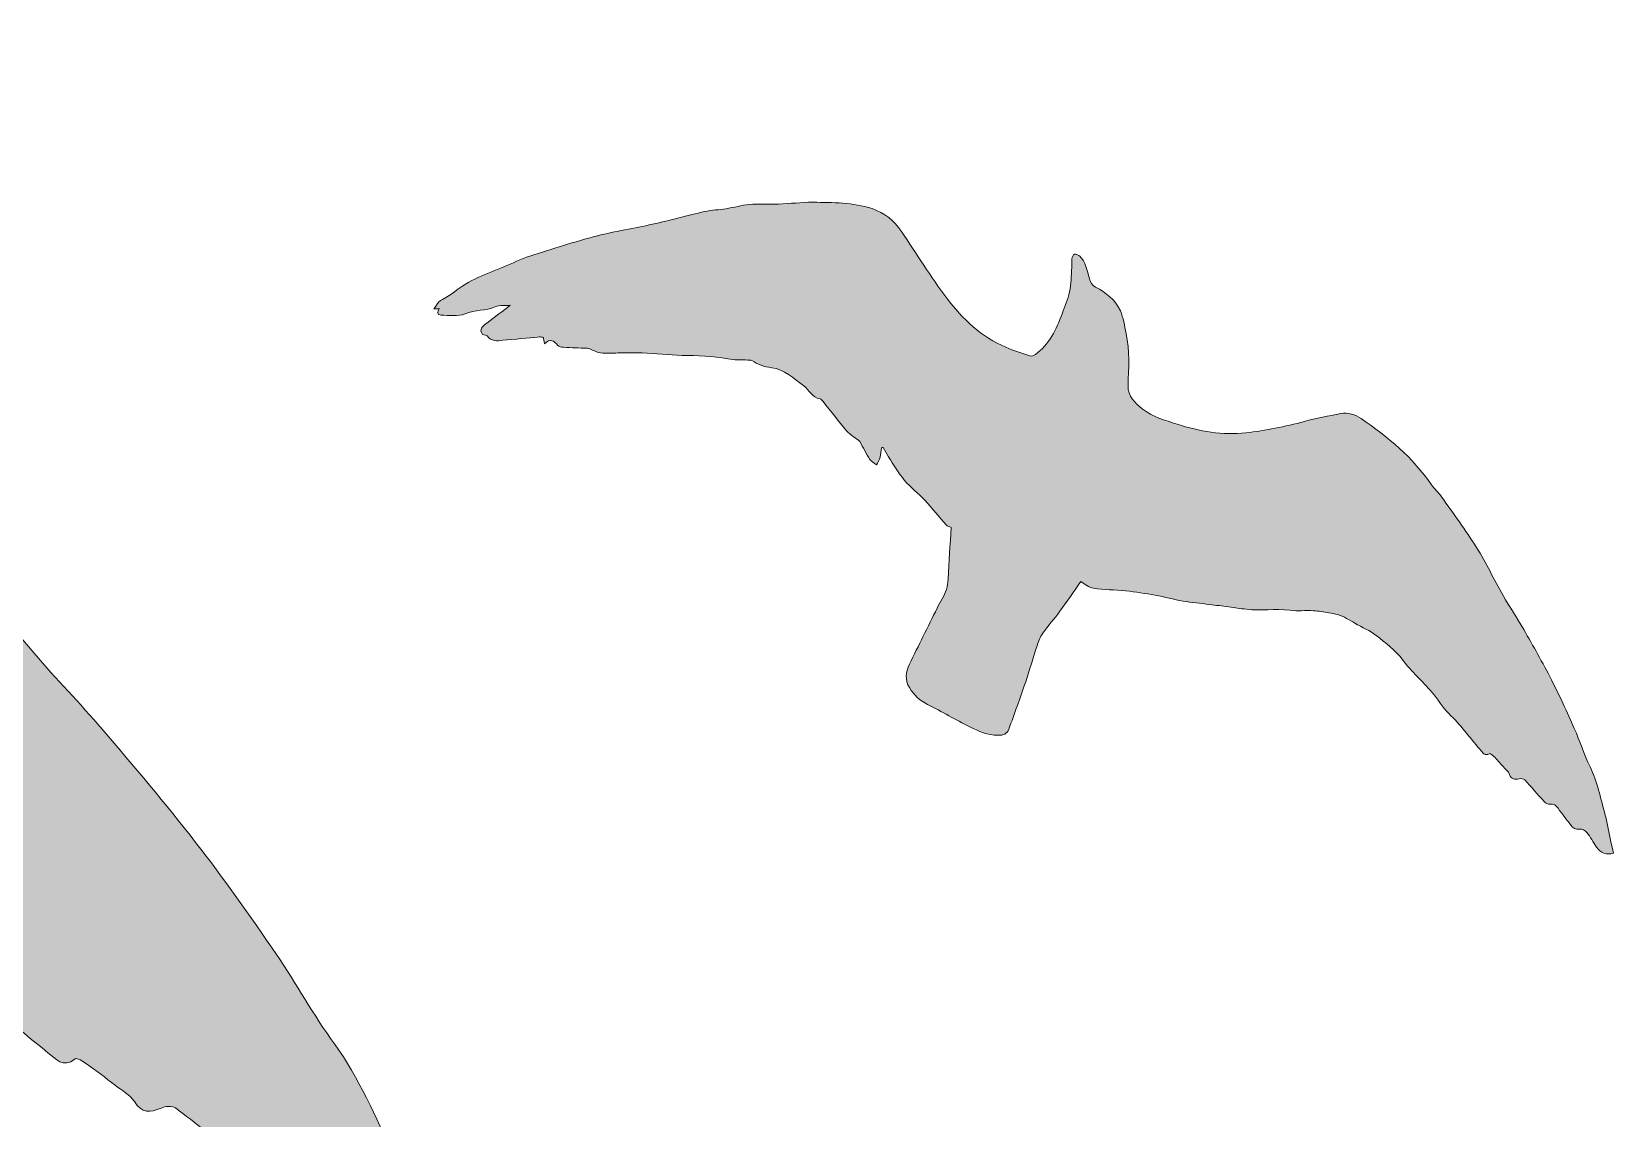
# Model space of a CAD drawing. Header units: inches. Extents: x 1281 to 1465, y 44 to 214.
# Drawn here: x 1353.85 to 1371.71, y 189.66 to 201.94 of the extents above; entities that cross this region are included whole.
import ezdxf

# ---------------------------------------------------------------- set-up
doc = ezdxf.new("R2010")
doc.units = ezdxf.units.IN
doc.header["$MEASUREMENT"] = 0
doc.layers.add('Layer 1', color=7, linetype='Continuous')

# ---------------------------------------------------------------- blocks, each defined once
blk = doc.blocks.new('block 4')
at = {"layer": 'Layer 1', "true_color": 0xfcbc38}
h = blk.add_hatch(color=40, dxfattribs=at)
h.dxf.hatch_style = 2
edge = h.paths.add_edge_path()
edge.add_spline(control_points=[(1354.345, 190.337), (1354.362, 190.351), (1354.433, 190.308), (1354.472, 190.281), (1354.582, 190.204), (1354.689, 190.122), (1354.796, 190.039), (1354.872, 189.981), (1354.966, 189.932), (1355.014, 189.855), (1355.1, 189.718), (1355.191, 189.728), (1355.315, 189.781), (1355.362, 189.801), (1355.441, 189.808), (1355.477, 189.782), (1355.705, 189.615), (1355.922, 189.433), (1356.148, 189.265), (1356.194, 189.231), (1356.277, 189.205), (1356.323, 189.225), (1356.437, 189.273), (1356.505, 189.22), (1356.578, 189.153), (1356.728, 189.015), (1356.879, 188.88), (1357.028, 188.743), (1357.109, 188.67), (1357.189, 188.641), (1357.304, 188.675), (1357.371, 188.695), (1357.476, 188.671), (1357.529, 188.625), (1357.657, 188.515), (1357.761, 188.378), (1357.88, 188.258), (1358.018, 188.116), (1358.218, 188.075), (1358.395, 188.171), (1358.245, 188.53), (1358.107, 188.899), (1357.939, 189.253), (1357.736, 189.68), (1357.555, 190.119), (1357.272, 190.506), (1357.036, 190.829), (1356.845, 191.186), (1356.618, 191.516), (1356.324, 191.945), (1356.024, 192.37), (1355.706, 192.781), (1355.367, 193.218), (1355.009, 193.639), (1354.65, 194.06), (1354.401, 194.351), (1354.131, 194.624), (1353.883, 194.916), (1353.539, 195.321), (1353.225, 195.753), (1352.866, 196.142), (1352.464, 196.578), (1352.028, 196.981), (1351.603, 197.394), (1351.493, 197.5), (1351.356, 197.576), (1351.248, 197.683), (1350.571, 198.356), (1349.758, 198.81), (1348.895, 199.183), (1348.702, 199.266), (1348.495, 199.301), (1348.289, 199.215), (1347.955, 199.076), (1347.615, 198.951), (1347.291, 198.792), (1346.772, 198.538), (1346.239, 198.325), (1345.689, 198.152), (1345.031, 197.946), (1344.362, 197.938), (1343.684, 198.022), (1343.315, 198.068), (1342.943, 198.094), (1342.608, 198.273), (1342.368, 198.401), (1342.124, 198.552), (1342.081, 198.849), (1342.007, 199.353), (1341.943, 199.858), (1341.747, 200.333), (1341.661, 200.541), (1341.587, 200.762), (1341.461, 200.944), (1341.261, 201.232), (1340.956, 201.39), (1340.626, 201.487), (1340.51, 201.522), (1340.46, 201.591), (1340.409, 201.695), (1340.303, 201.911), (1340.219, 202.148), (1340.003, 202.285), (1339.963, 202.311), (1339.889, 202.326), (1339.854, 202.305), (1339.821, 202.286), (1339.803, 202.213), (1339.805, 202.165), (1339.808, 202.081), (1339.837, 201.998), (1339.847, 201.913), (1339.874, 201.677), (1339.92, 201.439), (1339.915, 201.203), (1339.911, 200.983), (1339.851, 200.764), (1339.817, 200.544), (1339.742, 200.062), (1339.613, 199.603), (1339.276, 199.234), (1339.24, 199.194), (1339.169, 199.159), (1339.12, 199.165), (1338.877, 199.195), (1338.635, 199.229), (1338.396, 199.281), (1337.646, 199.447), (1337.01, 199.847), (1336.452, 200.356), (1335.878, 200.881), (1335.351, 201.459), (1334.802, 202.013), (1334.536, 202.282), (1334.225, 202.456), (1333.844, 202.502), (1333.261, 202.571), (1332.693, 202.467), (1332.127, 202.362), (1331.798, 202.301), (1331.477, 202.195), (1331.15, 202.12), (1330.877, 202.057), (1330.596, 202.026), (1330.326, 201.952), (1330.106, 201.891), (1329.9, 201.782), (1329.684, 201.704), (1329.489, 201.633), (1329.283, 201.592), (1329.094, 201.509), (1328.618, 201.301), (1328.151, 201.069), (1327.674, 200.862), (1327.173, 200.645), (1326.655, 200.467), (1326.163, 200.233), (1325.546, 199.939), (1324.943, 199.611), (1324.342, 199.284), (1324.103, 199.154), (1323.886, 198.984), (1323.656, 198.836), (1323.203, 198.543), (1322.734, 198.272), (1322.377, 197.849), (1322.278, 197.733), (1322.153, 197.64), (1322.04, 197.536), (1322.025, 197.518), (1322.011, 197.5), (1321.997, 197.483), (1321.963, 197.412), (1321.929, 197.342), (1321.888, 197.258), (1321.945, 197.271), (1321.989, 197.282), (1322.042, 197.295), (1322.021, 197.205), (1321.995, 197.099), (1322.121, 197.12), (1322.356, 197.159), (1322.625, 197.165), (1322.81, 197.291), (1323.066, 197.466), (1323.375, 197.479), (1323.626, 197.655), (1323.748, 197.74), (1323.926, 197.745), (1324.05, 197.779), (1323.874, 197.584), (1323.676, 197.36), (1323.472, 197.141), (1323.366, 197.028), (1323.274, 196.922), (1323.412, 196.796), (1323.471, 196.79), (1323.531, 196.802), (1323.558, 196.778), (1323.705, 196.644), (1323.858, 196.688), (1324.019, 196.737), (1324.362, 196.84), (1324.707, 196.938), (1325.052, 197.035), (1325.087, 197.046), (1325.127, 197.04), (1325.162, 197.042), (1325.181, 196.989), (1325.196, 196.945), (1325.223, 196.867), (1325.363, 197.062), (1325.485, 197.008), (1325.616, 196.89), (1325.652, 196.858), (1325.73, 196.862), (1325.786, 196.87), (1326.015, 196.9), (1326.242, 196.942), (1326.471, 196.972), (1326.523, 196.979), (1326.578, 196.958), (1326.631, 196.949), (1326.712, 196.935), (1326.796, 196.901), (1326.874, 196.91), (1327.041, 196.929), (1327.205, 196.97), (1327.37, 197.003), (1327.601, 197.048), (1327.83, 197.104), (1328.063, 197.138), (1328.444, 197.194), (1328.829, 197.222), (1329.208, 197.287), (1329.648, 197.362), (1330.086, 197.438), (1330.535, 197.436), (1330.727, 197.435), (1330.92, 197.483), (1331.112, 197.51), (1331.149, 197.515), (1331.192, 197.535), (1331.222, 197.523), (1331.417, 197.44), (1331.601, 197.403), (1331.829, 197.424), (1332.192, 197.457), (1332.513, 197.235), (1332.839, 197.083), (1333.022, 196.998), (1333.14, 196.788), (1333.376, 196.801), (1333.407, 196.803), (1333.442, 196.762), (1333.472, 196.737), (1333.747, 196.502), (1334.02, 196.264), (1334.298, 196.032), (1334.366, 195.976), (1334.452, 195.942), (1334.53, 195.9), (1334.597, 195.864), (1334.683, 195.848), (1334.732, 195.796), (1334.865, 195.652), (1334.977, 195.488), (1335.11, 195.345), (1335.165, 195.287), (1335.254, 195.262), (1335.328, 195.223), (1335.352, 195.303), (1335.387, 195.382), (1335.395, 195.464), (1335.404, 195.555), (1335.387, 195.648), (1335.381, 195.741), (1335.398, 195.746), (1335.415, 195.752), (1335.431, 195.758), (1335.497, 195.678), (1335.558, 195.592), (1335.63, 195.518), (1335.822, 195.32), (1336.004, 195.108), (1336.217, 194.936), (1336.428, 194.764), (1336.68, 194.643), (1336.9, 194.481), (1337.152, 194.295), (1337.388, 194.086), (1337.635, 193.893), (1337.676, 193.861), (1337.741, 193.862), (1337.792, 193.848), (1337.854, 193.355), (1337.911, 192.858), (1337.982, 192.363), (1338.012, 192.153), (1337.989, 191.957), (1337.914, 191.762), (1337.878, 191.667), (1337.851, 191.568), (1337.824, 191.47), (1337.658, 190.888), (1337.494, 190.307), (1337.328, 189.725), (1337.258, 189.478), (1337.284, 189.255), (1337.458, 189.055), (1337.622, 188.867), (1337.823, 188.747), (1338.06, 188.677), (1338.503, 188.545), (1338.943, 188.397), (1339.388, 188.27), (1339.663, 188.192), (1339.941, 188.128), (1340.236, 188.182), (1340.384, 188.209), (1340.481, 188.27), (1340.506, 188.412), (1340.589, 188.892), (1340.669, 189.372), (1340.738, 189.853), (1340.79, 190.217), (1340.818, 190.584), (1340.867, 190.948), (1340.884, 191.078), (1340.913, 191.213), (1340.967, 191.331), (1341.08, 191.577), (1341.221, 191.81), (1341.338, 192.055), (1341.491, 192.373), (1341.632, 192.697), (1341.774, 193.009), (1341.894, 192.972), (1342.033, 192.887), (1342.169, 192.892), (1342.481, 192.903), (1342.79, 192.966), (1343.102, 192.992), (1343.391, 193.016), (1343.681, 193.027), (1343.971, 193.03), (1344.245, 193.033), (1344.519, 193.01), (1344.792, 193.014), (1345.047, 193.018), (1345.303, 193.044), (1345.558, 193.061), (1345.747, 193.073), (1345.937, 193.089), (1346.126, 193.1), (1346.297, 193.11), (1346.468, 193.115), (1346.639, 193.124), (1347.061, 193.149), (1347.459, 193.312), (1347.884, 193.335), (1348.11, 193.347), (1348.333, 193.419), (1348.559, 193.451), (1348.709, 193.472), (1348.861, 193.473), (1349.012, 193.478), (1349.1, 193.482), (1349.188, 193.477), (1349.275, 193.475), (1349.453, 193.447), (1349.632, 193.384), (1349.806, 193.32), (1350.032, 193.238), (1350.283, 193.191), (1350.479, 193.085), (1350.782, 192.922), (1351.104, 192.774), (1351.371, 192.528), (1351.676, 192.247), (1352.039, 192.032), (1352.366, 191.775), (1352.573, 191.612), (1352.743, 191.393), (1352.964, 191.254), (1353.354, 191.009), (1353.679, 190.687), (1354.038, 190.406), (1354.126, 190.338), (1354.208, 190.224), (1354.345, 190.337)], knot_values=[0, 0, 0, 0, 1, 1, 1, 2, 2, 2, 3, 3, 3, 4, 4, 4, 5, 5, 5, 6, 6, 6, 7, 7, 7, 8, 8, 8, 9, 9, 9, 10, 10, 10, 11, 11, 11, 12, 12, 12, 13, 13, 13, 14, 14, 14, 15, 15, 15, 16, 16, 16, 17, 17, 17, 18, 18, 18, 19, 19, 19, 20, 20, 20, 21, 21, 21, 22, 22, 22, 23, 23, 23, 24, 24, 24, 25, 25, 25, 26, 26, 26, 27, 27, 27, 28, 28, 28, 29, 29, 29, 30, 30, 30, 31, 31, 31, 32, 32, 32, 33, 33, 33, 34, 34, 34, 35, 35, 35, 36, 36, 36, 37, 37, 37, 38, 38, 38, 39, 39, 39, 40, 40, 40, 41, 41, 41, 42, 42, 42, 43, 43, 43, 44, 44, 44, 45, 45, 45, 46, 46, 46, 47, 47, 47, 48, 48, 48, 49, 49, 49, 50, 50, 50, 51, 51, 51, 52, 52, 52, 53, 53, 53, 54, 54, 54, 55, 55, 55, 56, 56, 56, 57, 57, 57, 58, 58, 58, 59, 59, 59, 60, 60, 60, 61, 61, 61, 62, 62, 62, 63, 63, 63, 64, 64, 64, 65, 65, 65, 66, 66, 66, 67, 67, 67, 68, 68, 68, 69, 69, 69, 70, 70, 70, 71, 71, 71, 72, 72, 72, 73, 73, 73, 74, 74, 74, 75, 75, 75, 76, 76, 76, 77, 77, 77, 78, 78, 78, 79, 79, 79, 80, 80, 80, 81, 81, 81, 82, 82, 82, 83, 83, 83, 84, 84, 84, 85, 85, 85, 86, 86, 86, 87, 87, 87, 88, 88, 88, 89, 89, 89, 90, 90, 90, 91, 91, 91, 92, 92, 92, 93, 93, 93, 94, 94, 94, 95, 95, 95, 96, 96, 96, 97, 97, 97, 98, 98, 98, 99, 99, 99, 100, 100, 100, 101, 101, 101, 102, 102, 102, 103, 103, 103, 104, 104, 104, 105, 105, 105, 106, 106, 106, 107, 107, 107, 108, 108, 108, 109, 109, 109, 110, 110, 110, 111, 111, 111, 112, 112, 112, 113, 113, 113, 114, 114, 114, 115, 115, 115, 116, 116, 116, 117, 117, 117, 118, 118, 118, 119, 119, 119, 120, 120, 120, 121, 121, 121, 122, 122, 122, 123, 123, 123, 124, 124, 124, 125, 125, 125, 126, 126, 126, 127, 127, 127, 128, 128, 128, 129, 129, 129, 130, 130, 130, 130], degree=3, periodic=1)
at = {"layer": 'Layer 1', "true_color": 0xfddb47}
h = blk.add_hatch(color=41, dxfattribs=at)
h.dxf.hatch_style = 2
edge = h.paths.add_edge_path()
edge.add_spline(control_points=[(1358.474, 198.735), (1358.567, 198.733), (1358.67, 198.716), (1358.75, 198.75), (1358.86, 198.798), (1358.979, 198.781), (1359.088, 198.829), (1359.141, 198.853), (1359.209, 198.842), (1359.259, 198.846), (1359.178, 198.784), (1359.086, 198.713), (1358.992, 198.645), (1358.944, 198.609), (1358.901, 198.575), (1358.945, 198.517), (1358.967, 198.51), (1358.991, 198.51), (1358.999, 198.499), (1359.046, 198.437), (1359.108, 198.443), (1359.173, 198.45), (1359.311, 198.464), (1359.45, 198.476), (1359.589, 198.488), (1359.603, 198.49), (1359.618, 198.485), (1359.632, 198.483), (1359.635, 198.461), (1359.638, 198.443), (1359.643, 198.411), (1359.71, 198.476), (1359.753, 198.446), (1359.795, 198.392), (1359.806, 198.377), (1359.836, 198.372), (1359.858, 198.371), (1359.948, 198.366), (1360.038, 198.365), (1360.128, 198.36), (1360.148, 198.359), (1360.168, 198.347), (1360.187, 198.34), (1360.217, 198.328), (1360.247, 198.309), (1360.278, 198.307), (1360.343, 198.302), (1360.408, 198.306), (1360.474, 198.307), (1360.565, 198.307), (1360.657, 198.312), (1360.749, 198.308), (1360.898, 198.301), (1361.048, 198.283), (1361.197, 198.28), (1361.371, 198.277), (1361.544, 198.274), (1361.716, 198.24), (1361.789, 198.226), (1361.866, 198.231), (1361.942, 198.227), (1361.956, 198.226), (1361.974, 198.23), (1361.985, 198.224), (1362.054, 198.177), (1362.121, 198.15), (1362.21, 198.141), (1362.351, 198.127), (1362.458, 198.019), (1362.572, 197.937), (1362.636, 197.891), (1362.666, 197.802), (1362.757, 197.79), (1362.769, 197.788), (1362.78, 197.77), (1362.79, 197.758), (1362.878, 197.648), (1362.965, 197.537), (1363.056, 197.428), (1363.077, 197.402), (1363.108, 197.382), (1363.135, 197.361), (1363.158, 197.342), (1363.19, 197.33), (1363.205, 197.306), (1363.245, 197.241), (1363.276, 197.17), (1363.317, 197.106), (1363.334, 197.08), (1363.366, 197.064), (1363.392, 197.043), (1363.406, 197.072), (1363.426, 197.1), (1363.435, 197.131), (1363.444, 197.165), (1363.445, 197.202), (1363.449, 197.237), (1363.456, 197.238), (1363.463, 197.239), (1363.469, 197.241), (1363.489, 197.205), (1363.506, 197.168), (1363.528, 197.134), (1363.587, 197.044), (1363.642, 196.95), (1363.711, 196.868), (1363.78, 196.787), (1363.867, 196.722), (1363.94, 196.644), (1364.023, 196.555), (1364.099, 196.457), (1364.18, 196.365), (1364.193, 196.35), (1364.218, 196.346), (1364.236, 196.337), (1364.225, 196.144), (1364.211, 195.949), (1364.203, 195.755), (1364.199, 195.672), (1364.177, 195.599), (1364.134, 195.53), (1364.113, 195.496), (1364.096, 195.46), (1364.078, 195.425), (1363.974, 195.214), (1363.869, 195.003), (1363.765, 194.793), (1363.72, 194.704), (1363.714, 194.617), (1363.766, 194.528), (1363.816, 194.443), (1363.884, 194.383), (1363.969, 194.339), (1364.13, 194.256), (1364.287, 194.167), (1364.448, 194.086), (1364.548, 194.036), (1364.65, 193.991), (1364.767, 193.99), (1364.825, 193.99), (1364.867, 194.006), (1364.887, 194.059), (1364.953, 194.236), (1365.017, 194.414), (1365.078, 194.593), (1365.124, 194.728), (1365.161, 194.866), (1365.206, 195.002), (1365.222, 195.051), (1365.242, 195.1), (1365.271, 195.142), (1365.332, 195.227), (1365.403, 195.306), (1365.465, 195.391), (1365.546, 195.502), (1365.624, 195.616), (1365.7, 195.725), (1365.743, 195.701), (1365.79, 195.659), (1365.843, 195.651), (1365.963, 195.632), (1366.086, 195.634), (1366.207, 195.621), (1366.319, 195.609), (1366.431, 195.592), (1366.542, 195.572), (1366.647, 195.553), (1366.75, 195.524), (1366.855, 195.506), (1366.953, 195.489), (1367.053, 195.48), (1367.152, 195.468), (1367.225, 195.458), (1367.298, 195.45), (1367.372, 195.441), (1367.438, 195.432), (1367.503, 195.422), (1367.57, 195.413), (1367.733, 195.391), (1367.897, 195.425), (1368.061, 195.402), (1368.148, 195.39), (1368.239, 195.402), (1368.328, 195.397), (1368.386, 195.394), (1368.445, 195.384), (1368.503, 195.374), (1368.537, 195.369), (1368.57, 195.361), (1368.603, 195.354), (1368.669, 195.33), (1368.733, 195.293), (1368.795, 195.256), (1368.876, 195.208), (1368.969, 195.172), (1369.036, 195.117), (1369.14, 195.032), (1369.253, 194.952), (1369.338, 194.838), (1369.434, 194.709), (1369.558, 194.6), (1369.664, 194.478), (1369.732, 194.4), (1369.782, 194.304), (1369.856, 194.235), (1369.988, 194.112), (1370.089, 193.965), (1370.207, 193.832), (1370.235, 193.799), (1370.259, 193.749), (1370.319, 193.783), (1370.327, 193.787), (1370.351, 193.765), (1370.364, 193.752), (1370.4, 193.714), (1370.435, 193.675), (1370.47, 193.636), (1370.495, 193.608), (1370.528, 193.582), (1370.541, 193.549), (1370.564, 193.491), (1370.599, 193.487), (1370.651, 193.499), (1370.67, 193.503), (1370.701, 193.5), (1370.713, 193.487), (1370.788, 193.407), (1370.858, 193.322), (1370.932, 193.241), (1370.948, 193.224), (1370.978, 193.208), (1370.997, 193.212), (1371.044, 193.223), (1371.066, 193.197), (1371.089, 193.166), (1371.136, 193.103), (1371.184, 193.04), (1371.232, 192.976), (1371.257, 192.943), (1371.286, 192.926), (1371.333, 192.931), (1371.359, 192.933), (1371.398, 192.916), (1371.415, 192.894), (1371.456, 192.843), (1371.486, 192.783), (1371.523, 192.728), (1371.566, 192.664), (1371.64, 192.634), (1371.714, 192.658), (1371.682, 192.806), (1371.656, 192.957), (1371.617, 193.105), (1371.57, 193.283), (1371.532, 193.464), (1371.451, 193.633), (1371.384, 193.774), (1371.336, 193.924), (1371.273, 194.067), (1371.191, 194.253), (1371.107, 194.438), (1371.014, 194.618), (1370.916, 194.81), (1370.809, 194.998), (1370.702, 195.185), (1370.627, 195.315), (1370.543, 195.439), (1370.469, 195.569), (1370.367, 195.748), (1370.277, 195.937), (1370.168, 196.112), (1370.045, 196.308), (1369.907, 196.494), (1369.774, 196.683), (1369.739, 196.732), (1369.692, 196.771), (1369.659, 196.82), (1369.448, 197.127), (1369.169, 197.36), (1368.865, 197.566), (1368.798, 197.612), (1368.721, 197.64), (1368.636, 197.623), (1368.498, 197.594), (1368.359, 197.571), (1368.224, 197.534), (1368.007, 197.475), (1367.788, 197.432), (1367.565, 197.406), (1367.298, 197.375), (1367.042, 197.421), (1366.789, 197.503), (1366.651, 197.547), (1366.51, 197.585), (1366.395, 197.678), (1366.312, 197.744), (1366.23, 197.82), (1366.234, 197.936), (1366.242, 198.135), (1366.254, 198.333), (1366.212, 198.529), (1366.194, 198.615), (1366.182, 198.705), (1366.147, 198.784), (1366.091, 198.908), (1365.985, 198.991), (1365.866, 199.052), (1365.824, 199.074), (1365.81, 199.104), (1365.798, 199.148), (1365.773, 199.238), (1365.757, 199.335), (1365.685, 199.403), (1365.671, 199.416), (1365.644, 199.427), (1365.629, 199.422), (1365.615, 199.417), (1365.603, 199.39), (1365.6, 199.372), (1365.596, 199.339), (1365.601, 199.305), (1365.598, 199.272), (1365.592, 199.18), (1365.592, 199.086), (1365.574, 198.996), (1365.557, 198.912), (1365.518, 198.832), (1365.489, 198.751), (1365.426, 198.572), (1365.344, 198.405), (1365.188, 198.289), (1365.172, 198.277), (1365.143, 198.269), (1365.124, 198.274), (1365.033, 198.303), (1364.943, 198.334), (1364.855, 198.371), (1364.58, 198.49), (1364.365, 198.689), (1364.188, 198.925), (1364.006, 199.168), (1363.846, 199.428), (1363.675, 199.68), (1363.592, 199.802), (1363.486, 199.891), (1363.343, 199.937), (1363.125, 200.006), (1362.901, 200.007), (1362.676, 200.009), (1362.546, 200.01), (1362.416, 199.993), (1362.286, 199.988), (1362.177, 199.984), (1362.067, 199.993), (1361.958, 199.984), (1361.87, 199.977), (1361.783, 199.95), (1361.695, 199.936), (1361.615, 199.923), (1361.534, 199.922), (1361.455, 199.904), (1361.258, 199.86), (1361.063, 199.805), (1360.866, 199.761), (1360.659, 199.714), (1360.448, 199.684), (1360.243, 199.63), (1359.985, 199.563), (1359.731, 199.482), (1359.478, 199.4), (1359.377, 199.368), (1359.282, 199.319), (1359.184, 199.279), (1358.989, 199.201), (1358.791, 199.131), (1358.624, 198.995), (1358.578, 198.958), (1358.523, 198.931), (1358.472, 198.9), (1358.466, 198.894), (1358.459, 198.889), (1358.452, 198.883), (1358.434, 198.858), (1358.416, 198.834), (1358.395, 198.805), (1358.417, 198.806), (1358.435, 198.807), (1358.456, 198.808), (1358.441, 198.775), (1358.424, 198.736), (1358.474, 198.735)], knot_values=[0, 0, 0, 0, 1, 1, 1, 2, 2, 2, 3, 3, 3, 4, 4, 4, 5, 5, 5, 6, 6, 6, 7, 7, 7, 8, 8, 8, 9, 9, 9, 10, 10, 10, 11, 11, 11, 12, 12, 12, 13, 13, 13, 14, 14, 14, 15, 15, 15, 16, 16, 16, 17, 17, 17, 18, 18, 18, 19, 19, 19, 20, 20, 20, 21, 21, 21, 22, 22, 22, 23, 23, 23, 24, 24, 24, 25, 25, 25, 26, 26, 26, 27, 27, 27, 28, 28, 28, 29, 29, 29, 30, 30, 30, 31, 31, 31, 32, 32, 32, 33, 33, 33, 34, 34, 34, 35, 35, 35, 36, 36, 36, 37, 37, 37, 38, 38, 38, 39, 39, 39, 40, 40, 40, 41, 41, 41, 42, 42, 42, 43, 43, 43, 44, 44, 44, 45, 45, 45, 46, 46, 46, 47, 47, 47, 48, 48, 48, 49, 49, 49, 50, 50, 50, 51, 51, 51, 52, 52, 52, 53, 53, 53, 54, 54, 54, 55, 55, 55, 56, 56, 56, 57, 57, 57, 58, 58, 58, 59, 59, 59, 60, 60, 60, 61, 61, 61, 62, 62, 62, 63, 63, 63, 64, 64, 64, 65, 65, 65, 66, 66, 66, 67, 67, 67, 68, 68, 68, 69, 69, 69, 70, 70, 70, 71, 71, 71, 72, 72, 72, 73, 73, 73, 74, 74, 74, 75, 75, 75, 76, 76, 76, 77, 77, 77, 78, 78, 78, 79, 79, 79, 80, 80, 80, 81, 81, 81, 82, 82, 82, 83, 83, 83, 84, 84, 84, 85, 85, 85, 86, 86, 86, 87, 87, 87, 88, 88, 88, 89, 89, 89, 90, 90, 90, 91, 91, 91, 92, 92, 92, 93, 93, 93, 94, 94, 94, 95, 95, 95, 96, 96, 96, 97, 97, 97, 98, 98, 98, 99, 99, 99, 100, 100, 100, 101, 101, 101, 102, 102, 102, 103, 103, 103, 104, 104, 104, 105, 105, 105, 106, 106, 106, 107, 107, 107, 108, 108, 108, 109, 109, 109, 110, 110, 110, 111, 111, 111, 112, 112, 112, 113, 113, 113, 114, 114, 114, 115, 115, 115, 116, 116, 116, 117, 117, 117, 118, 118, 118, 119, 119, 119, 120, 120, 120, 121, 121, 121, 122, 122, 122, 123, 123, 123, 124, 124, 124, 125, 125, 125, 126, 126, 126, 127, 127, 127, 128, 128, 128, 129, 129, 129, 130, 130, 130, 130], degree=3, periodic=1)
at = {"layer": 'Layer 1', "lineweight": 0}
for points in [[(1354.345, 190.337), (1354.362, 190.351), (1354.433, 190.308), (1354.472, 190.281), (1354.582, 190.204), (1354.689, 190.122), (1354.796, 190.039), (1354.872, 189.981), (1354.966, 189.932), (1355.014, 189.855), (1355.1, 189.718), (1355.191, 189.728), (1355.315, 189.781), (1355.362, 189.801), (1355.441, 189.808), (1355.477, 189.782), (1355.705, 189.615), (1355.922, 189.433), (1356.148, 189.265), (1356.194, 189.231), (1356.277, 189.205), (1356.323, 189.225), (1356.437, 189.273), (1356.505, 189.22), (1356.578, 189.153), (1356.728, 189.015), (1356.879, 188.88), (1357.028, 188.743), (1357.109, 188.67), (1357.189, 188.641), (1357.304, 188.675), (1357.371, 188.695), (1357.476, 188.671), (1357.529, 188.625), (1357.657, 188.515), (1357.761, 188.378), (1357.88, 188.258), (1358.018, 188.116), (1358.218, 188.075), (1358.395, 188.171), (1358.245, 188.53), (1358.107, 188.899), (1357.939, 189.253), (1357.736, 189.68), (1357.555, 190.119), (1357.272, 190.506), (1357.036, 190.829), (1356.845, 191.186), (1356.618, 191.516), (1356.324, 191.945), (1356.024, 192.37), (1355.706, 192.781), (1355.367, 193.218), (1355.009, 193.639), (1354.65, 194.06), (1354.401, 194.351), (1354.131, 194.624), (1353.883, 194.916), (1353.539, 195.321), (1353.225, 195.753), (1352.866, 196.142), (1352.464, 196.578), (1352.028, 196.981), (1351.603, 197.394), (1351.493, 197.5), (1351.356, 197.576), (1351.248, 197.683), (1350.571, 198.356), (1349.758, 198.81), (1348.895, 199.183), (1348.702, 199.266), (1348.495, 199.301), (1348.289, 199.215), (1347.955, 199.076), (1347.615, 198.951), (1347.291, 198.792), (1346.772, 198.538), (1346.239, 198.325), (1345.689, 198.152), (1345.031, 197.946), (1344.362, 197.938), (1343.684, 198.022), (1343.315, 198.068), (1342.943, 198.094), (1342.608, 198.273), (1342.368, 198.401), (1342.124, 198.552), (1342.081, 198.849), (1342.007, 199.353), (1341.943, 199.858), (1341.747, 200.333), (1341.661, 200.541), (1341.587, 200.762), (1341.461, 200.944), (1341.261, 201.232), (1340.956, 201.39), (1340.626, 201.487), (1340.51, 201.522), (1340.46, 201.591), (1340.409, 201.695), (1340.303, 201.911), (1340.219, 202.148), (1340.003, 202.285), (1339.963, 202.311), (1339.889, 202.326), (1339.854, 202.305), (1339.821, 202.286), (1339.803, 202.213), (1339.805, 202.165), (1339.808, 202.081), (1339.837, 201.998), (1339.847, 201.913), (1339.874, 201.677), (1339.92, 201.439), (1339.915, 201.203), (1339.911, 200.983), (1339.851, 200.764), (1339.817, 200.544), (1339.742, 200.062), (1339.613, 199.603), (1339.276, 199.234), (1339.24, 199.194), (1339.169, 199.159), (1339.12, 199.165), (1338.877, 199.195), (1338.635, 199.229), (1338.396, 199.281), (1337.646, 199.447), (1337.01, 199.847), (1336.452, 200.356), (1335.878, 200.881), (1335.351, 201.459), (1334.802, 202.013), (1334.536, 202.282), (1334.225, 202.456), (1333.844, 202.502), (1333.261, 202.571), (1332.693, 202.467), (1332.127, 202.362), (1331.798, 202.301), (1331.477, 202.195), (1331.15, 202.12), (1330.877, 202.057), (1330.596, 202.026), (1330.326, 201.952), (1330.106, 201.891), (1329.9, 201.782), (1329.684, 201.704), (1329.489, 201.633), (1329.283, 201.592), (1329.094, 201.509), (1328.618, 201.301), (1328.151, 201.069), (1327.674, 200.862), (1327.173, 200.645), (1326.655, 200.467), (1326.163, 200.233), (1325.546, 199.939), (1324.943, 199.611), (1324.342, 199.284), (1324.103, 199.154), (1323.886, 198.984), (1323.656, 198.836), (1323.203, 198.543), (1322.734, 198.272), (1322.377, 197.849), (1322.278, 197.733), (1322.153, 197.64), (1322.04, 197.536), (1322.025, 197.518), (1322.011, 197.5), (1321.997, 197.483), (1321.963, 197.412), (1321.929, 197.342), (1321.888, 197.258), (1321.945, 197.271), (1321.989, 197.282), (1322.042, 197.295), (1322.021, 197.205), (1321.995, 197.099), (1322.121, 197.12), (1322.356, 197.159), (1322.625, 197.165), (1322.81, 197.291), (1323.066, 197.466), (1323.375, 197.479), (1323.626, 197.655), (1323.748, 197.74), (1323.926, 197.745), (1324.05, 197.779), (1323.874, 197.584), (1323.676, 197.36), (1323.472, 197.141), (1323.366, 197.028), (1323.274, 196.922), (1323.412, 196.796), (1323.471, 196.79), (1323.531, 196.802), (1323.558, 196.778), (1323.705, 196.644), (1323.858, 196.688), (1324.019, 196.737), (1324.362, 196.84), (1324.707, 196.938), (1325.052, 197.035), (1325.087, 197.046), (1325.127, 197.04), (1325.162, 197.042), (1325.181, 196.989), (1325.196, 196.945), (1325.223, 196.867), (1325.363, 197.062), (1325.485, 197.008), (1325.616, 196.89), (1325.652, 196.858), (1325.73, 196.862), (1325.786, 196.87), (1326.015, 196.9), (1326.242, 196.942), (1326.471, 196.972), (1326.523, 196.979), (1326.578, 196.958), (1326.631, 196.949), (1326.712, 196.935), (1326.796, 196.901), (1326.874, 196.91), (1327.041, 196.929), (1327.205, 196.97), (1327.37, 197.003), (1327.601, 197.048), (1327.83, 197.104), (1328.063, 197.138), (1328.444, 197.194), (1328.829, 197.222), (1329.208, 197.287), (1329.648, 197.362), (1330.086, 197.438), (1330.535, 197.436), (1330.727, 197.435), (1330.92, 197.483), (1331.112, 197.51), (1331.149, 197.515), (1331.192, 197.535), (1331.222, 197.523), (1331.417, 197.44), (1331.601, 197.403), (1331.829, 197.424), (1332.192, 197.457), (1332.513, 197.235), (1332.839, 197.083), (1333.022, 196.998), (1333.14, 196.788), (1333.376, 196.801), (1333.407, 196.803), (1333.442, 196.762), (1333.472, 196.737), (1333.747, 196.502), (1334.02, 196.264), (1334.298, 196.032), (1334.366, 195.976), (1334.452, 195.942), (1334.53, 195.9), (1334.597, 195.864), (1334.683, 195.848), (1334.732, 195.796), (1334.865, 195.652), (1334.977, 195.488), (1335.11, 195.345), (1335.165, 195.287), (1335.254, 195.262), (1335.328, 195.223), (1335.352, 195.303), (1335.387, 195.382), (1335.395, 195.464), (1335.404, 195.555), (1335.387, 195.648), (1335.381, 195.741), (1335.398, 195.746), (1335.415, 195.752), (1335.431, 195.758), (1335.497, 195.678), (1335.558, 195.592), (1335.63, 195.518), (1335.822, 195.32), (1336.004, 195.108), (1336.217, 194.936), (1336.428, 194.764), (1336.68, 194.643), (1336.9, 194.481), (1337.152, 194.295), (1337.388, 194.086), (1337.635, 193.893), (1337.676, 193.861), (1337.741, 193.862), (1337.792, 193.848), (1337.854, 193.355), (1337.911, 192.858), (1337.982, 192.363), (1338.012, 192.153), (1337.989, 191.957), (1337.914, 191.762), (1337.878, 191.667), (1337.851, 191.568), (1337.824, 191.47), (1337.658, 190.888), (1337.494, 190.307), (1337.328, 189.725), (1337.258, 189.478), (1337.284, 189.255), (1337.458, 189.055), (1337.622, 188.867), (1337.823, 188.747), (1338.06, 188.677), (1338.503, 188.545), (1338.943, 188.397), (1339.388, 188.27), (1339.663, 188.192), (1339.941, 188.128), (1340.236, 188.182), (1340.384, 188.209), (1340.481, 188.27), (1340.506, 188.412), (1340.589, 188.892), (1340.669, 189.372), (1340.738, 189.853), (1340.79, 190.217), (1340.818, 190.584), (1340.867, 190.948), (1340.884, 191.078), (1340.913, 191.213), (1340.967, 191.331), (1341.08, 191.577), (1341.221, 191.81), (1341.338, 192.055), (1341.491, 192.373), (1341.632, 192.697), (1341.774, 193.009), (1341.894, 192.972), (1342.033, 192.887), (1342.169, 192.892), (1342.481, 192.903), (1342.79, 192.966), (1343.102, 192.992), (1343.391, 193.016), (1343.681, 193.027), (1343.971, 193.03), (1344.245, 193.033), (1344.519, 193.01), (1344.792, 193.014), (1345.047, 193.018), (1345.303, 193.044), (1345.558, 193.061), (1345.747, 193.073), (1345.937, 193.089), (1346.126, 193.1), (1346.297, 193.11), (1346.468, 193.115), (1346.639, 193.124), (1347.061, 193.149), (1347.459, 193.312), (1347.884, 193.335), (1348.11, 193.347), (1348.333, 193.419), (1348.559, 193.451), (1348.709, 193.472), (1348.861, 193.473), (1349.012, 193.478), (1349.1, 193.482), (1349.188, 193.477), (1349.275, 193.475), (1349.453, 193.447), (1349.632, 193.384), (1349.806, 193.32), (1350.032, 193.238), (1350.283, 193.191), (1350.479, 193.085), (1350.782, 192.922), (1351.104, 192.774), (1351.371, 192.528), (1351.676, 192.247), (1352.039, 192.032), (1352.366, 191.775), (1352.573, 191.612), (1352.743, 191.393), (1352.964, 191.254), (1353.354, 191.009), (1353.679, 190.687), (1354.038, 190.406), (1354.126, 190.338), (1354.208, 190.224), (1354.345, 190.337)], [(1358.474, 198.735), (1358.567, 198.733), (1358.67, 198.716), (1358.75, 198.75), (1358.86, 198.798), (1358.979, 198.781), (1359.088, 198.829), (1359.141, 198.853), (1359.209, 198.842), (1359.259, 198.846), (1359.178, 198.784), (1359.086, 198.713), (1358.992, 198.645), (1358.944, 198.609), (1358.901, 198.575), (1358.945, 198.517), (1358.967, 198.51), (1358.991, 198.51), (1358.999, 198.499), (1359.046, 198.437), (1359.108, 198.443), (1359.173, 198.45), (1359.311, 198.464), (1359.45, 198.476), (1359.589, 198.488), (1359.603, 198.49), (1359.618, 198.485), (1359.632, 198.483), (1359.635, 198.461), (1359.638, 198.443), (1359.643, 198.411), (1359.71, 198.476), (1359.753, 198.446), (1359.795, 198.392), (1359.806, 198.377), (1359.836, 198.372), (1359.858, 198.371), (1359.948, 198.366), (1360.038, 198.365), (1360.128, 198.36), (1360.148, 198.359), (1360.168, 198.347), (1360.187, 198.34), (1360.217, 198.328), (1360.247, 198.309), (1360.278, 198.307), (1360.343, 198.302), (1360.408, 198.306), (1360.474, 198.307), (1360.565, 198.307), (1360.657, 198.312), (1360.749, 198.308), (1360.898, 198.301), (1361.048, 198.283), (1361.197, 198.28), (1361.371, 198.277), (1361.544, 198.274), (1361.716, 198.24), (1361.789, 198.226), (1361.866, 198.231), (1361.942, 198.227), (1361.956, 198.226), (1361.974, 198.23), (1361.985, 198.224), (1362.054, 198.177), (1362.121, 198.15), (1362.21, 198.141), (1362.351, 198.127), (1362.458, 198.019), (1362.572, 197.937), (1362.636, 197.891), (1362.666, 197.802), (1362.757, 197.79), (1362.769, 197.788), (1362.78, 197.77), (1362.79, 197.758), (1362.878, 197.648), (1362.965, 197.537), (1363.056, 197.428), (1363.077, 197.402), (1363.108, 197.382), (1363.135, 197.361), (1363.158, 197.342), (1363.19, 197.33), (1363.205, 197.306), (1363.245, 197.241), (1363.276, 197.17), (1363.317, 197.106), (1363.334, 197.08), (1363.366, 197.064), (1363.392, 197.043), (1363.406, 197.072), (1363.426, 197.1), (1363.435, 197.131), (1363.444, 197.165), (1363.445, 197.202), (1363.449, 197.237), (1363.456, 197.238), (1363.463, 197.239), (1363.469, 197.241), (1363.489, 197.205), (1363.506, 197.168), (1363.528, 197.134), (1363.587, 197.044), (1363.642, 196.95), (1363.711, 196.868), (1363.78, 196.787), (1363.867, 196.722), (1363.94, 196.644), (1364.023, 196.555), (1364.099, 196.457), (1364.18, 196.365), (1364.193, 196.35), (1364.218, 196.346), (1364.236, 196.337), (1364.225, 196.144), (1364.211, 195.949), (1364.203, 195.755), (1364.199, 195.672), (1364.177, 195.599), (1364.134, 195.53), (1364.113, 195.496), (1364.096, 195.46), (1364.078, 195.425), (1363.974, 195.214), (1363.869, 195.003), (1363.765, 194.793), (1363.72, 194.704), (1363.714, 194.617), (1363.766, 194.528), (1363.816, 194.443), (1363.884, 194.383), (1363.969, 194.339), (1364.13, 194.256), (1364.287, 194.167), (1364.448, 194.086), (1364.548, 194.036), (1364.65, 193.991), (1364.767, 193.99), (1364.825, 193.99), (1364.867, 194.006), (1364.887, 194.059), (1364.953, 194.236), (1365.017, 194.414), (1365.078, 194.593), (1365.124, 194.728), (1365.161, 194.866), (1365.206, 195.002), (1365.222, 195.051), (1365.242, 195.1), (1365.271, 195.142), (1365.332, 195.227), (1365.403, 195.306), (1365.465, 195.391), (1365.546, 195.502), (1365.624, 195.616), (1365.7, 195.725), (1365.743, 195.701), (1365.79, 195.659), (1365.843, 195.651), (1365.963, 195.632), (1366.086, 195.634), (1366.207, 195.621), (1366.319, 195.609), (1366.431, 195.592), (1366.542, 195.572), (1366.647, 195.553), (1366.75, 195.524), (1366.855, 195.506), (1366.953, 195.489), (1367.053, 195.48), (1367.152, 195.468), (1367.225, 195.458), (1367.298, 195.45), (1367.372, 195.441), (1367.438, 195.432), (1367.503, 195.422), (1367.57, 195.413), (1367.733, 195.391), (1367.897, 195.425), (1368.061, 195.402), (1368.148, 195.39), (1368.239, 195.402), (1368.328, 195.397), (1368.386, 195.394), (1368.445, 195.384), (1368.503, 195.374), (1368.537, 195.369), (1368.57, 195.361), (1368.603, 195.354), (1368.669, 195.33), (1368.733, 195.293), (1368.795, 195.256), (1368.876, 195.208), (1368.969, 195.172), (1369.036, 195.117), (1369.14, 195.032), (1369.253, 194.952), (1369.338, 194.838), (1369.434, 194.709), (1369.558, 194.6), (1369.664, 194.478), (1369.732, 194.4), (1369.782, 194.304), (1369.856, 194.235), (1369.988, 194.112), (1370.089, 193.965), (1370.207, 193.832), (1370.235, 193.799), (1370.259, 193.749), (1370.319, 193.783), (1370.327, 193.787), (1370.351, 193.765), (1370.364, 193.752), (1370.4, 193.714), (1370.435, 193.675), (1370.47, 193.636), (1370.495, 193.608), (1370.528, 193.582), (1370.541, 193.549), (1370.564, 193.491), (1370.599, 193.487), (1370.651, 193.499), (1370.67, 193.503), (1370.701, 193.5), (1370.713, 193.487), (1370.788, 193.407), (1370.858, 193.322), (1370.932, 193.241), (1370.948, 193.224), (1370.978, 193.208), (1370.997, 193.212), (1371.044, 193.223), (1371.066, 193.197), (1371.089, 193.166), (1371.136, 193.103), (1371.184, 193.04), (1371.232, 192.976), (1371.257, 192.943), (1371.286, 192.926), (1371.333, 192.931), (1371.359, 192.933), (1371.398, 192.916), (1371.415, 192.894), (1371.456, 192.843), (1371.486, 192.783), (1371.523, 192.728), (1371.566, 192.664), (1371.64, 192.634), (1371.714, 192.658), (1371.682, 192.806), (1371.656, 192.957), (1371.617, 193.105), (1371.57, 193.283), (1371.532, 193.464), (1371.451, 193.633), (1371.384, 193.774), (1371.336, 193.924), (1371.273, 194.067), (1371.191, 194.253), (1371.107, 194.438), (1371.014, 194.618), (1370.916, 194.81), (1370.809, 194.998), (1370.702, 195.185), (1370.627, 195.315), (1370.543, 195.439), (1370.469, 195.569), (1370.367, 195.748), (1370.277, 195.937), (1370.168, 196.112), (1370.045, 196.308), (1369.907, 196.494), (1369.774, 196.683), (1369.739, 196.732), (1369.692, 196.771), (1369.659, 196.82), (1369.448, 197.127), (1369.169, 197.36), (1368.865, 197.566), (1368.798, 197.612), (1368.721, 197.64), (1368.636, 197.623), (1368.498, 197.594), (1368.359, 197.571), (1368.224, 197.534), (1368.007, 197.475), (1367.788, 197.432), (1367.565, 197.406), (1367.298, 197.375), (1367.042, 197.421), (1366.789, 197.503), (1366.651, 197.547), (1366.51, 197.585), (1366.395, 197.678), (1366.312, 197.744), (1366.23, 197.82), (1366.234, 197.936), (1366.242, 198.135), (1366.254, 198.333), (1366.212, 198.529), (1366.194, 198.615), (1366.182, 198.705), (1366.147, 198.784), (1366.091, 198.908), (1365.985, 198.991), (1365.866, 199.052), (1365.824, 199.074), (1365.81, 199.104), (1365.798, 199.148), (1365.773, 199.238), (1365.757, 199.335), (1365.685, 199.403), (1365.671, 199.416), (1365.644, 199.427), (1365.629, 199.422), (1365.615, 199.417), (1365.603, 199.39), (1365.6, 199.372), (1365.596, 199.339), (1365.601, 199.305), (1365.598, 199.272), (1365.592, 199.18), (1365.592, 199.086), (1365.574, 198.996), (1365.557, 198.912), (1365.518, 198.832), (1365.489, 198.751), (1365.426, 198.572), (1365.344, 198.405), (1365.188, 198.289), (1365.172, 198.277), (1365.143, 198.269), (1365.124, 198.274), (1365.033, 198.303), (1364.943, 198.334), (1364.855, 198.371), (1364.58, 198.49), (1364.365, 198.689), (1364.188, 198.925), (1364.006, 199.168), (1363.846, 199.428), (1363.675, 199.68), (1363.592, 199.802), (1363.486, 199.891), (1363.343, 199.937), (1363.125, 200.006), (1362.901, 200.007), (1362.676, 200.009), (1362.546, 200.01), (1362.416, 199.993), (1362.286, 199.988), (1362.177, 199.984), (1362.067, 199.993), (1361.958, 199.984), (1361.87, 199.977), (1361.783, 199.95), (1361.695, 199.936), (1361.615, 199.923), (1361.534, 199.922), (1361.455, 199.904), (1361.258, 199.86), (1361.063, 199.805), (1360.866, 199.761), (1360.659, 199.714), (1360.448, 199.684), (1360.243, 199.63), (1359.985, 199.563), (1359.731, 199.482), (1359.478, 199.4), (1359.377, 199.368), (1359.282, 199.319), (1359.184, 199.279), (1358.989, 199.201), (1358.791, 199.131), (1358.624, 198.995), (1358.578, 198.958), (1358.523, 198.931), (1358.472, 198.9), (1358.466, 198.894), (1358.459, 198.889), (1358.452, 198.883), (1358.434, 198.858), (1358.416, 198.834), (1358.395, 198.805), (1358.417, 198.806), (1358.435, 198.807), (1358.456, 198.808), (1358.441, 198.775), (1358.424, 198.736), (1358.474, 198.735)]]:
    blk.add_open_spline(points, degree=3, knots=[0, 0, 0, 0, 1, 1, 1, 2, 2, 2, 3, 3, 3, 4, 4, 4, 5, 5, 5, 6, 6, 6, 7, 7, 7, 8, 8, 8, 9, 9, 9, 10, 10, 10, 11, 11, 11, 12, 12, 12, 13, 13, 13, 14, 14, 14, 15, 15, 15, 16, 16, 16, 17, 17, 17, 18, 18, 18, 19, 19, 19, 20, 20, 20, 21, 21, 21, 22, 22, 22, 23, 23, 23, 24, 24, 24, 25, 25, 25, 26, 26, 26, 27, 27, 27, 28, 28, 28, 29, 29, 29, 30, 30, 30, 31, 31, 31, 32, 32, 32, 33, 33, 33, 34, 34, 34, 35, 35, 35, 36, 36, 36, 37, 37, 37, 38, 38, 38, 39, 39, 39, 40, 40, 40, 41, 41, 41, 42, 42, 42, 43, 43, 43, 44, 44, 44, 45, 45, 45, 46, 46, 46, 47, 47, 47, 48, 48, 48, 49, 49, 49, 50, 50, 50, 51, 51, 51, 52, 52, 52, 53, 53, 53, 54, 54, 54, 55, 55, 55, 56, 56, 56, 57, 57, 57, 58, 58, 58, 59, 59, 59, 60, 60, 60, 61, 61, 61, 62, 62, 62, 63, 63, 63, 64, 64, 64, 65, 65, 65, 66, 66, 66, 67, 67, 67, 68, 68, 68, 69, 69, 69, 70, 70, 70, 71, 71, 71, 72, 72, 72, 73, 73, 73, 74, 74, 74, 75, 75, 75, 76, 76, 76, 77, 77, 77, 78, 78, 78, 79, 79, 79, 80, 80, 80, 81, 81, 81, 82, 82, 82, 83, 83, 83, 84, 84, 84, 85, 85, 85, 86, 86, 86, 87, 87, 87, 88, 88, 88, 89, 89, 89, 90, 90, 90, 91, 91, 91, 92, 92, 92, 93, 93, 93, 94, 94, 94, 95, 95, 95, 96, 96, 96, 97, 97, 97, 98, 98, 98, 99, 99, 99, 100, 100, 100, 101, 101, 101, 102, 102, 102, 103, 103, 103, 104, 104, 104, 105, 105, 105, 106, 106, 106, 107, 107, 107, 108, 108, 108, 109, 109, 109, 110, 110, 110, 111, 111, 111, 112, 112, 112, 113, 113, 113, 114, 114, 114, 115, 115, 115, 116, 116, 116, 117, 117, 117, 118, 118, 118, 119, 119, 119, 120, 120, 120, 121, 121, 121, 122, 122, 122, 123, 123, 123, 124, 124, 124, 125, 125, 125, 126, 126, 126, 127, 127, 127, 128, 128, 128, 129, 129, 129, 130, 130, 130, 130], dxfattribs=at)
blk = doc.blocks.new('block 2')
at = {"layer": 'Layer 1'}
blk.add_blockref('block 4', (0, 0), dxfattribs=at)

msp = doc.modelspace()

# ---------------------------------------------------------------- block references
at = {"layer": 'Layer 1'}
msp.add_blockref('block 2', (0, 0), dxfattribs=at)

doc.saveas('drawing.dxf')
